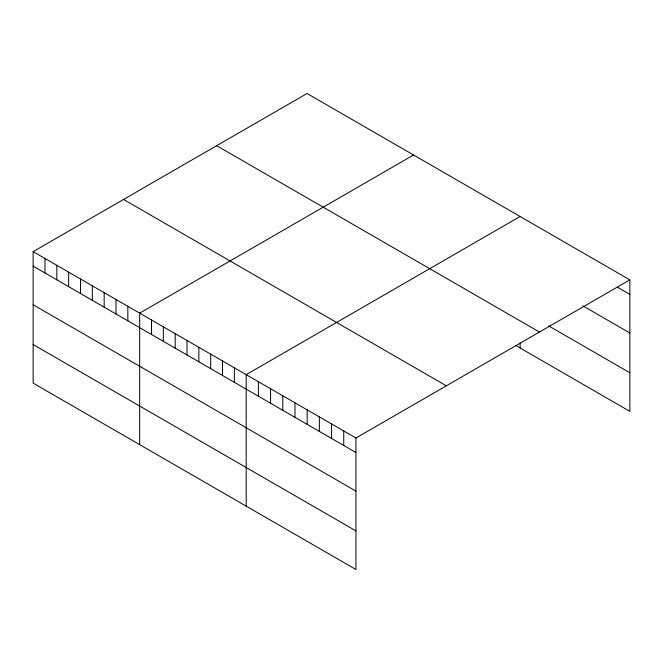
<?xml version="1.0" encoding="UTF-8"?>
<svg xmlns="http://www.w3.org/2000/svg" width="663" height="663" viewBox="0 0 663 663"><rect width="100%" height="100%" fill="white"/><g stroke="black" fill="none" stroke-linecap="round" stroke-linejoin="round"><path stroke-width="0.99" d="M33.15 251.642L355.94 438.003L355.94 569.5L33.15 383.139L33.15 251.642L307.06 93.5L629.85 279.861L629.85 411.358L515.872 345.556M413.579 155.001L139.669 313.143L139.669 444.633M520.099 216.503L246.188 374.645L246.188 506.134M355.94 438.003L629.85 279.861M617.659 287.336L629.85 294.38M582.818 305.825L629.85 332.983M548.848 325.989L629.85 372.755M216.668 145.686L539.458 332.047M123.542 199.455L446.332 385.816M33.15 266.161L355.94 452.522M33.15 304.765L355.94 491.126M33.15 344.536L355.94 530.897M520.099 343.044L520.099 347.992M343.749 430.967L343.749 445.478M331.55 423.922L331.55 438.442M319.359 416.886L319.359 431.398M307.16 409.842L307.16 424.361M294.969 402.806L294.969 417.317M282.778 395.761L282.778 410.281M270.579 388.725L270.579 403.237M258.388 381.681L258.388 396.201M234.354 367.808L234.354 382.327M222.519 360.979L222.519 375.49M210.685 354.141L210.685 368.661M198.85 347.313L198.85 361.824M187.016 340.475L187.016 354.995M175.181 333.638L175.181 348.158M163.338 326.809L163.338 341.329M151.504 319.972L151.504 334.492M127.835 306.306L127.835 320.826M116 299.477L116 313.997M104.166 292.64L104.166 307.16M92.331 285.811L92.331 300.322M80.496 278.974L80.496 293.494M68.654 272.145L68.654 286.656M56.819 265.308L56.819 279.827M44.985 258.479L44.985 272.99"/></g></svg>
